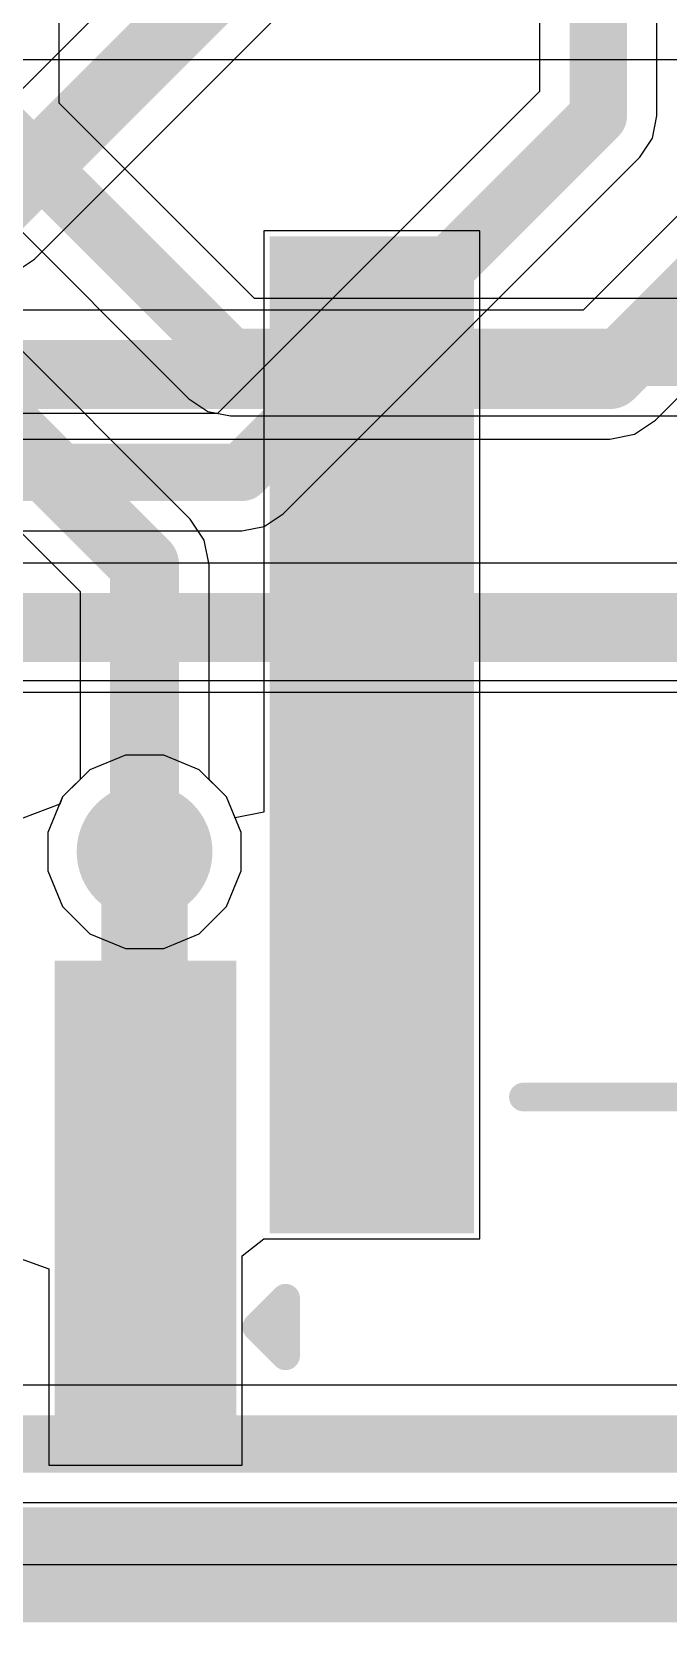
# Model space of a CAD drawing. Header units: inches. Extents: x -4.4 to 45.3, y -0.3 to 53.7.
# Drawn here: x 29.48 to 32.29, y -0.25 to 6.77 of the extents above; entities that cross this region are included whole.
import ezdxf

# ---------------------------------------------------------------- set-up
doc = ezdxf.new("R2010")
doc.units = ezdxf.units.IN
for name, color, linetype in [('Board Outline', 76, 'Continuous'), ('Bottom Layer', 5, 'Continuous'), ('Signal_1', 16, 'Continuous'), ('Signal_2', 76, 'Continuous'), ('Top Layer', 1, 'Continuous'), ('Top Overlay', 2, 'Continuous'), ('Top Paste', 8, 'Continuous'), ('Top Solder', 216, 'Continuous'), ('Via Holes', 16, 'Continuous')]:
    doc.layers.add(name, color=color, linetype=linetype)

# ---------------------------------------------------------------- blocks, each defined once
blk = doc.blocks.new('SFW5R_1STE1LF_28')
at = {"layer": 'Top Layer'}
for points in [[(-2.3, 2.05), (-1.7, 2.05), (-1.7, 0.05), (-2.3, 0.05)], [(-3.35, 1.05), (-2.65, 1.05), (-2.65, -3.15), (-3.35, -3.15)]]:
    blk.add_hatch(color=1, dxfattribs=at).paths.add_polyline_path(points)
at = {"layer": 'Top Paste'}
for points in [[(-2.3, 2.05), (-1.7, 2.05), (-1.7, 0.05), (-2.3, 0.05)], [(-3.35, 1.05), (-2.65, 1.05), (-2.65, -3.15), (-3.35, -3.15)]]:
    blk.add_hatch(color=8, dxfattribs=at).paths.add_polyline_path(points)
at = {"layer": 'Top Solder'}
for points in [[(-2.4016, 2.1516), (-1.5984, 2.1516), (-1.5984, -0.0516), (-2.4016, -0.0516)], [(-3.4516, 1.1516), (-2.5484, 1.1516), (-2.5484, -3.2516), (-3.4516, -3.2516)]]:
    blk.add_hatch(color=216, dxfattribs=at).paths.add_polyline_path(points)
at = {"layer": 'Top Overlay'}
for points in [[(-2.619, 1.6932, 0.127, 0.127, 0), (-2.619, 1.4392, 0.127, 0.127, 0)], [(-2.492, 1.5662, 0.127, 0.127, 0), (-2.619, 1.6932, 0.127, 0.127, 0)], [(-2.492, 1.5662, 0.127, 0.127, 0), (-2.619, 1.4392, 0.127, 0.127, 0)], [(-3.67, 0.55, 0.127, 0.127, 0), (-4.8, 0.55, 0.127, 0.127, 0)]]:
    blk.add_lwpolyline(points, format="xyseb", dxfattribs=at)
for points in [[(-2.6507, 1.6932, 0.0635, 0.0635, 1), (-2.5872, 1.6932, 0.0635, 0.0635, 1)], [(-2.6507, 1.6932, 0.0635, 0.0635, 1), (-2.5872, 1.6932, 0.0635, 0.0635, 1)], [(-2.5237, 1.5662, 0.0635, 0.0635, 1), (-2.4602, 1.5662, 0.0635, 0.0635, 1)], [(-2.5237, 1.5662, 0.0635, 0.0635, 1), (-2.4602, 1.5662, 0.0635, 0.0635, 1)], [(-2.6507, 1.4392, 0.0635, 0.0635, 1), (-2.5872, 1.4392, 0.0635, 0.0635, 1)], [(-2.6507, 1.4392, 0.0635, 0.0635, 1), (-2.5872, 1.4392, 0.0635, 0.0635, 1)], [(-3.7018, 0.55, 0.0635, 0.0635, 1), (-3.6383, 0.55, 0.0635, 0.0635, 1)]]:
    blk.add_lwpolyline(points, format="xyseb", close=True, dxfattribs=at)

msp = doc.modelspace()

# ---------------------------------------------------------------- hatches: boundary and pattern name
at = {"layer": 'Bottom Layer'}
h = msp.add_hatch(color=5, dxfattribs=at)
edge = h.paths.add_edge_path()
edge.add_arc((29.9741, 3.1496), 0.3, 0, 360)
at = {"layer": 'Signal_1'}
h = msp.add_hatch(color=16, dxfattribs=at)
edge = h.paths.add_edge_path()
edge.add_arc((29.9741, 3.1496), 0.3, 0, 360)
at = {"layer": 'Signal_2'}
h = msp.add_hatch(color=76, dxfattribs=at)
edge = h.paths.add_edge_path()
edge.add_arc((29.9741, 3.1496), 0.3, 0, 360)
at = {"layer": 'Top Layer'}
h = msp.add_hatch(color=1, dxfattribs=at)
edge = h.paths.add_edge_path()
edge.add_arc((29.9741, 3.1496), 0.3, 0, 360)
at = {"layer": 'Via Holes'}
h = msp.add_hatch(color=7, dxfattribs=at)
edge = h.paths.add_edge_path()
edge.add_arc((29.9741, 3.1496), 0.15, 0, 360)

# ---------------------------------------------------------------- linework, layer by layer
at = {"layer": 'Board Outline'}
msp.add_lwpolyline([(0, 0, 0.508, 0.508, 0), (45.0088, 0, 0.508, 0.508, 0)], format="xyseb", dxfattribs=at)
at = {"layer": 'Bottom Layer'}
for p, q in [((30.6372, 7.7229), (29.1682, 6.2539)), ((29.4877, 5.7676), (31.0401, 7.32)), ((33.1529, 6.7842), (31.9114, 5.5427)), ((32.2309, 5.0564), (33.6392, 6.4647)), ((29.3952, 5.7058), (29.4877, 5.7676)), ((31.9114, 5.5427), (22.5552, 5.5427)), ((32.0294, 4.9729), (32.1384, 4.9946)), ((32.1384, 4.9946), (32.2309, 5.0564)), ((22.6732, 4.9729), (32.0294, 4.9729)), ((32.0294, 4.9729), (32.0294, 4.9729)), ((36.8751, 4.4246), (28.9899, 4.4246)), ((29.0972, 3.9066), (36.9824, 3.9066)), ((29.8892, 3.5766), (29.7323, 3.5116)), ((30.0591, 3.5766), (29.8892, 3.5766)), ((30.216, 3.5116), (30.0591, 3.5766)), ((29.7323, 3.5116), (29.6121, 3.3915)), ((30.3361, 3.3915), (30.216, 3.5116)), ((29.6121, 3.3915), (29.5471, 3.2345)), ((30.4011, 3.2345), (30.3361, 3.3915)), ((29.5471, 3.2345), (29.5471, 3.0647)), ((30.4011, 3.0647), (30.4011, 3.2345)), ((29.5471, 3.0647), (29.6121, 2.9077)), ((30.3361, 2.9077), (30.4011, 3.0647)), ((29.6121, 2.9077), (29.7323, 2.7876)), ((30.216, 2.7876), (30.3361, 2.9077)), ((29.7323, 2.7876), (29.8892, 2.7226)), ((30.0591, 2.7226), (30.216, 2.7876)), ((29.8892, 2.7226), (30.0591, 2.7226)), ((45.0088, 0), (0, 0))]:
    msp.add_line(p, q, dxfattribs=at)
for points in [[(29.2862, 5.969, 0.3048, 0.3048, 0), (31.0642, 7.747, 0.3048, 0.3048, 0)], [(32.0294, 5.2578, 0.3048, 0.3048, 0), (33.4378, 6.6662, 0.3048, 0.3048, 0)], [(22.5552, 5.2578, 0.3048, 0.3048, 0), (32.0294, 5.2578, 0.3048, 0.3048, 0)], [(28.9899, 4.1656, 0.254, 0.254, 0), (36.9824, 4.1656, 0.254, 0.254, 0)]]:
    msp.add_lwpolyline(points, format="xyseb", dxfattribs=at)
msp.add_lwpolyline([(31.9532, 5.2578, 0.1524, 0.1524, 1), (32.1056, 5.2578, 0.1524, 0.1524, 1)], format="xyseb", close=True, dxfattribs=at)
msp.add_lwpolyline([(31.9532, 5.2578, 0.1524, 0.1524, 1), (32.1056, 5.2578, 0.1524, 0.1524, 1)], format="xyseb", close=True, dxfattribs=at)
at = {"layer": 'Signal_1'}
for p, q in [((32.2376, 6.4008), (32.2376, 25.5016)), ((31.7196, 25.3943), (31.7196, 6.5081)), ((31.7196, 6.5081), (30.2965, 5.085)), ((32.2179, 6.3017), (32.2376, 6.4008)), ((32.1617, 6.2177), (32.2179, 6.3017)), ((30.5869, 4.6429), (32.1617, 6.2177)), ((30.2965, 5.085), (19.3802, 5.085)), ((30.5029, 4.5867), (30.5869, 4.6429)), ((19.4875, 4.567), (30.4038, 4.567)), ((30.4038, 4.567), (30.5029, 4.5867)), ((41.3602, 4.4251), (27.965, 4.4251)), ((28.083, 3.8553), (41.4782, 3.8553)), ((29.8892, 3.5766), (29.7323, 3.5116)), ((30.0591, 3.5766), (29.8892, 3.5766)), ((30.216, 3.5116), (30.0591, 3.5766)), ((29.7323, 3.5116), (29.6121, 3.3915)), ((30.3361, 3.3915), (30.216, 3.5116)), ((29.6121, 3.3915), (29.5471, 3.2345)), ((30.4011, 3.2345), (30.3361, 3.3915)), ((29.5471, 3.2345), (29.5471, 3.0647)), ((30.4011, 3.0647), (30.4011, 3.2345)), ((29.5471, 3.0647), (29.6121, 2.9077)), ((30.3361, 2.9077), (30.4011, 3.0647)), ((29.6121, 2.9077), (29.7323, 2.7876)), ((30.216, 2.7876), (30.3361, 2.9077)), ((29.7323, 2.7876), (29.8892, 2.7226)), ((30.0591, 2.7226), (30.216, 2.7876)), ((29.8892, 2.7226), (30.0591, 2.7226)), ((33.2286, 0.7924), (22.7085, 0.7924)), ((5.5118, 0.2744), (41.91, 0.2744)), ((45.0088, 0), (0, 0))]:
    msp.add_line(p, q, dxfattribs=at)
for points in [[(31.9786, 6.4008, 0.254, 0.254, 0), (31.9786, 25.5016, 0.254, 0.254, 0)], [(30.4038, 4.826, 0.254, 0.254, 0), (31.9786, 6.4008, 0.254, 0.254, 0)], [(19.3802, 4.826, 0.254, 0.254, 0), (30.4038, 4.826, 0.254, 0.254, 0)], [(27.965, 4.1402, 0.3048, 0.3048, 0), (41.4782, 4.1402, 0.3048, 0.3048, 0)], [(5.5118, 0.5334, 0.254, 0.254, 0), (41.91, 0.5334, 0.254, 0.254, 0)]]:
    msp.add_lwpolyline(points, format="xyseb", dxfattribs=at)
for points in [[(31.9151, 6.4008, 0.127, 0.127, 1), (32.0421, 6.4008, 0.127, 0.127, 1)], [(31.9151, 6.4008, 0.127, 0.127, 1), (32.0421, 6.4008, 0.127, 0.127, 1)], [(30.3403, 4.826, 0.127, 0.127, 1), (30.4673, 4.826, 0.127, 0.127, 1)], [(30.3403, 4.826, 0.127, 0.127, 1), (30.4673, 4.826, 0.127, 0.127, 1)]]:
    msp.add_lwpolyline(points, format="xyseb", close=True, dxfattribs=at)
at = {"layer": 'Signal_2'}
for p, q in [((29.596, 6.4573), (29.596, 21.1074)), ((30.4603, 5.593), (29.596, 6.4573)), ((29.1539, 6.1669), (30.1699, 5.1509)), ((30.1756, 4.6189), (28.6842, 6.1103)), ((28.1979, 5.7908), (29.6893, 4.2995)), ((40.9809, 5.593), (30.4603, 5.593)), ((30.1699, 5.1509), (30.2539, 5.0947)), ((30.2539, 5.0947), (30.353, 5.075)), ((30.353, 5.075), (40.9809, 5.075)), ((30.2373, 4.5265), (30.1756, 4.6189)), ((30.1756, 4.6189), (30.1756, 4.6189)), ((30.259, 4.4175), (30.2373, 4.5265)), ((30.259, 3.4686), (30.259, 4.4175)), ((29.6893, 4.2995), (29.6893, 3.4686)), ((29.6893, 3.4686), (29.6121, 3.3915)), ((30.3361, 3.3915), (30.259, 3.4686)), ((29.6121, 3.3915), (29.5471, 3.2345)), ((30.4011, 3.2345), (30.3361, 3.3915)), ((29.5471, 3.2345), (29.5471, 3.0647)), ((30.4011, 3.0647), (30.4011, 3.2345)), ((29.5471, 3.0647), (29.6121, 2.9077)), ((30.3361, 2.9077), (30.4011, 3.0647)), ((29.6121, 2.9077), (29.7323, 2.7876)), ((30.216, 2.7876), (30.3361, 2.9077)), ((29.7323, 2.7876), (29.8892, 2.7226)), ((30.0591, 2.7226), (30.216, 2.7876)), ((29.8892, 2.7226), (30.0591, 2.7226)), ((45.0088, 0), (0, 0))]:
    msp.add_line(p, q, dxfattribs=at)
for points in [[(29.337, 6.35, 0.254, 0.254, 0), (30.353, 5.334, 0.254, 0.254, 0)], [(28.3993, 5.9923, 0.3048, 0.3048, 0), (29.9741, 4.4175, 0.3048, 0.3048, 0)], [(30.353, 5.334, 0.254, 0.254, 0), (41.3258, 5.334, 0.254, 0.254, 0)], [(29.9741, 3.1496, 0.3048, 0.3048, 0), (29.9741, 4.4175, 0.3048, 0.3048, 0)]]:
    msp.add_lwpolyline(points, format="xyseb", dxfattribs=at)
for points in [[(30.2895, 5.334, 0.127, 0.127, 1), (30.4165, 5.334, 0.127, 0.127, 1)], [(30.2895, 5.334, 0.127, 0.127, 1), (30.4165, 5.334, 0.127, 0.127, 1)], [(29.8979, 4.4175, 0.1524, 0.1524, 1), (30.0503, 4.4175, 0.1524, 0.1524, 1)], [(29.8979, 4.4175, 0.1524, 0.1524, 1), (30.0503, 4.4175, 0.1524, 0.1524, 1)], [(29.8979, 3.1496, 0.1524, 0.1524, 1), (30.0503, 3.1496, 0.1524, 0.1524, 1)]]:
    msp.add_lwpolyline(points, format="xyseb", close=True, dxfattribs=at)
at = {"layer": 'Top Layer'}
for p, q in [((6.9506, 6.6493), (44.0482, 6.6493)), ((31.4551, 5.8932), (30.5011, 5.8932)), ((30.5011, 5.8932), (30.5011, 3.325)), ((31.4551, 1.4392), (31.4551, 5.8932)), ((29.8892, 3.5766), (29.7323, 3.5116)), ((30.0591, 3.5766), (29.8892, 3.5766)), ((30.216, 3.5116), (30.0591, 3.5766)), ((29.7323, 3.5116), (29.6121, 3.3915)), ((30.3361, 3.3915), (30.216, 3.5116)), ((29.6121, 3.3915), (29.5993, 3.3604)), ((30.3741, 3.2998), (30.3361, 3.3915)), ((29.5993, 3.3604), (29.4359, 3.2978)), ((30.5011, 3.325), (30.3741, 3.2998)), ((30.4051, 1.3644), (30.5011, 1.4392)), ((30.5011, 1.4392), (30.5321, 1.4392)), ((30.5321, 1.4392), (31.4551, 1.4392)), ((29.4241, 1.3534), (29.5511, 1.3076)), ((30.4051, 0.4392), (30.4051, 1.3644)), ((29.5511, 1.3076), (29.5511, 0.4392)), ((29.5511, 0.4392), (30.4051, 0.4392)), ((45.0088, 0), (0, 0))]:
    msp.add_line(p, q, dxfattribs=at)
msp.add_lwpolyline([(29.9741, 1.5322, 0.381, 0.381, 0), (29.9741, 3.175, 0.381, 0.381, 0)], format="xyseb", dxfattribs=at)
for points in [[(29.8789, 3.175, 0.1905, 0.1905, 1), (30.0694, 3.175, 0.1905, 0.1905, 1)], [(29.8789, 1.5322, 0.1905, 0.1905, 1), (30.0694, 1.5322, 0.1905, 0.1905, 1)]]:
    msp.add_lwpolyline(points, format="xyseb", close=True, dxfattribs=at)

# ---------------------------------------------------------------- block references
at = {"rotation": 180}
msp.add_blockref('SFW5R_1STE1LF_28', (27.9781, 2.6162), dxfattribs=at)

doc.saveas('drawing.dxf')
